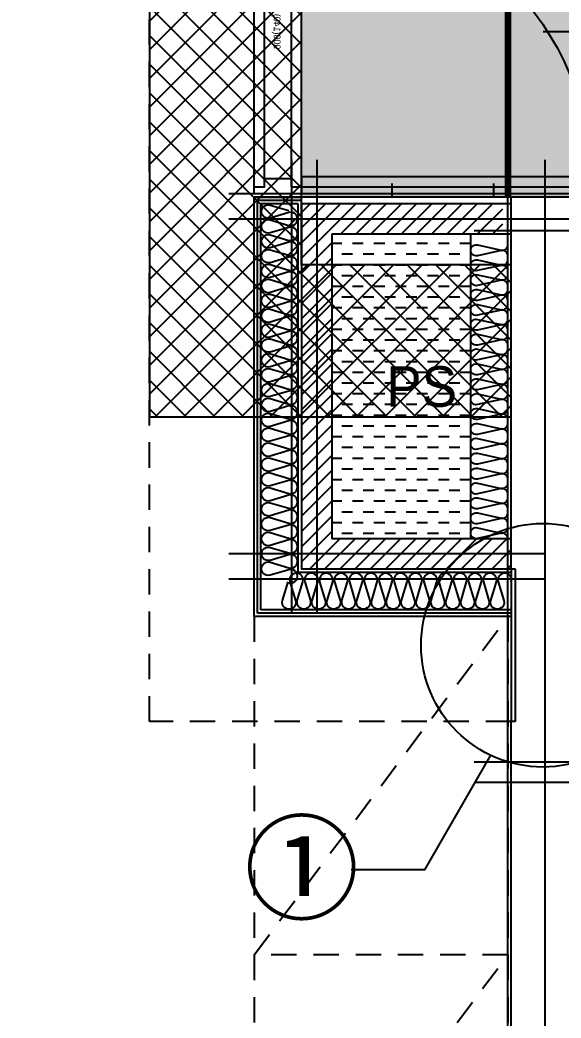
# Model space of a CAD drawing. Header units: millimetres. Extents: x -24416 to 92204, y -190080 to 23760.
# Drawn here: x 64170 to 65769, y -59736 to -56785 of the extents above; entities that cross this region are included whole.
import ezdxf
from ezdxf.enums import TextEntityAlignment as Align
from ezdxf.xclip import XClip

# ---------------------------------------------------------------- set-up
doc = ezdxf.new("R2010")
doc.units = ezdxf.units.MM
doc.header["$LTSCALE"] = 50
doc.header["$XCLIPFRAME"] = 0
for name, pattern in [('AUDIT_D_220706163347-0', [0]), ('CEN', [62, 60, -1, 0, -1]), ('HD', [2.5, 1.5, -1]), ('HID', [2.5, 1.5, -1]), ('HIDDEN', [2, 1, -1])]:
    doc.linetypes.add(name, pattern=pattern)
for name, color, linetype in [('A-SOL252', 252, 'Continuous'), ('A_HAT', 8, 'Continuous'), ('AA-단열-바닥-욕실', 30, 'Continuous'), ('ARDM', 7, 'Continuous'), ('CEN_CON', 1, 'CEN'), ('CEN_WALL', 12, 'CEN'), ('CONC', 2, 'Continuous'), ('dan1', 7, 'HID'), ('DOOR', 4, 'Continuous'), ('ETC', 6, 'Continuous'), ('FIN', 6, 'Continuous'), ('FUR_가구', 8, 'HD'), ('HAT', 9, 'Continuous'), ('INS', 252, 'Continuous'), ('INSUL', 8, 'Continuous'), ('ROM', 7, 'AUDIT_D_220706163347-0'), ('TEXT', 3, 'Continuous'), ('WAL', 3, 'Continuous'), ('WAL_DRY', 7, 'Continuous'), ('바닥타일', 8, 'Continuous'), ('실명박스', 7, 'AUDIT_D_220706163347-0'), ('확장', 8, 'HIDDEN')]:
    doc.layers.add(name, color=color, linetype=linetype)
for name, color, linetype, plot in [('AA-CEN', 1, 'CEN', False), ('MC', 135, 'Continuous', False), ('X - 단위세대$0$0_임시', 134, 'Continuous', False)]:
    doc.layers.add(name, color=color, linetype=linetype, plot=plot)
doc.styles.add('HAUD01', font='Dotum.ttf')
doc.styles.add('HAUD02', font='Dotum.ttf', dxfattribs={"width": 0.8})
doc.styles.add('돋움', font='Dotum.ttf')

# ---------------------------------------------------------------- blocks, each defined once
blk = doc.blocks.new('insul1')
blk.add_lwpolyline([(0, 0, 0.480617), (0.146, 0.183), (0.004, 0.817, -1.249969), (0.296, 0.817), (0.154, 0.183, 0.480617), (0.3, 0, 0.480617)], format="xyb")
blk = doc.blocks.new('PD-900(140)')
at = {"layer": 'DOOR'}
for p, q in [((20, 140), (880, 140)), ((20, 110), (880, 110)), ((20, 30), (880, 30)), ((20, 0), (880, 0))]:
    blk.add_line(p, q, dxfattribs=at)
blk.add_lwpolyline([(20, 140), (20, 1000), (50, 1000), (50, 140), (20, 140)], dxfattribs=at)
for points in [[(45, 110), (20, 110), (20, 140), (0, 140), (0, 0), (20, 0), (20, 30), (45, 30)], [(855, 110), (880, 110), (880, 140), (900, 140), (900, 0), (880, 0), (880, 30), (855, 30)]]:
    blk.add_lwpolyline(points, close=True, dxfattribs=at)
blk.add_arc((20, 140), 860, 0, 90, dxfattribs=at)
at = {"layer": 'X - 단위세대$0$0_임시'}
for p, q in [((-10, 0), (-10, 140)), ((910, 0), (910, 140))]:
    blk.add_line(p, q, dxfattribs=at)
at = {"layer": 'X - 단위세대$0$0_임시', "style": 'HAUD02'}
blk.add_text('900(140)', height=20, dxfattribs=at).set_placement((479.3, 65.4), align=Align.MIDDLE)
blk = doc.blocks.new('DongSinsul_1')
at = {"layer": 'INSUL'}
blk.add_lwpolyline([(0, 0.25, 1.34403), (0.35, 0.25), (0.2, 0.75, -1.34403), (0.55, 0.75), (0.4, 0.25)], format="xyb", dxfattribs=at)
blk = doc.blocks.new('U-84B(확장)')
at = {"layer": 'A-SOL252'}
h = blk.add_hatch(dxfattribs=at)
h.set_pattern_fill('DASH', color=256, scale=10, style=0)
h.set_pattern_definition([(2e-15, (2922.61, -2898.922), (31.75, 31.75), [31.75, -31.75])])
h.paths.add_polyline_path([(10565, 8650), (10155, 8650), (10155, 7750), (10565, 7750)])
at = {"layer": 'A_HAT'}
h = blk.add_hatch(dxfattribs=at)
h.set_pattern_fill('ANSI31', color=256, scale=10, style=0)
h.set_pattern_definition([(45, (-201347.115, 49964.608), (-22.4506403, 22.4506403), [])])
h.paths.add_polyline_path([(10685, 7660), (10685, 7750), (10155, 7750), (10155, 8650), (10660, 8650), (10660, 8740), (10065, 8740), (10065, 7660)])
at = {"layer": '바닥타일'}
h = blk.add_hatch(dxfattribs=at)
h.set_pattern_fill('_USER', color=256, scale=300, double=1, pattern_type=0)
h.set_pattern_definition([(2e-15, (3470, 180), (0, 300), []), (90, (3470, 180), (-300, 2e-14), [])])
edge = h.paths.add_edge_path()
edge.add_arc((10065, 8770), 860, 1.9991, 82.6513)
edge.add_line((10175, 9622.9), (10175, 11000))
edge.add_line((10175, 11000), (12180, 11000))
edge.add_line((12180, 11000), (12180, 8760))
edge.add_line((12180, 8760), (10175, 8760))
edge.add_line((10175, 8760), (10175, 8800))
edge.add_line((10175, 8800), (10924.5, 8800))
at = {"layer": 'CEN_CON'}
for p, q in [((10785, -300), (10785, 8870)), ((15500, 8660), (10575, 8660))]:
    blk.add_line(p, q, dxfattribs=at)
at = {"layer": 'CEN_WALL'}
for p, q in [((10110, 8870), (10110, 7530)), ((10985, 8695), (9850, 8695)), ((10985, 8695), (9935, 8695)), ((10785, 7705), (9850, 7705)), ((10575, 7090), (11565, 7090))]:
    blk.add_line(p, q, dxfattribs=at)
at = {"layer": 'CONC'}
for p, q in [((12180, 8760), (10685, 8760)), ((10685, 7660), (10685, 8760)), ((10698, 7660), (10685, 7660)), ((10698, 7210), (10698, 7660)), ((10685, 5690), (10685, 7210)), ((10698, 7210), (10685, 7210))]:
    blk.add_line(p, q, dxfattribs=at)
at = {"layer": 'dan1'}
blk.add_lwpolyline([(10685, 7210), (9615, 7210), (9615, 10550)], dxfattribs=at)
at = {"layer": 'FIN'}
for p in [(10685, 8760), (10065, 8740)]:
    blk.add_line(p, (10065, 8760), dxfattribs=at)
at = {"layer": 'FUR_가구'}
for points in [[(10675, 7520), (9925, 7520), (9925, 6520), (10675, 7520), (10675, 6520), (9925, 6520)], [(10675, 6520), (9925, 6520), (9925, 5520), (10675, 6520), (10675, 5520), (9925, 5520)]]:
    blk.add_lwpolyline(points, dxfattribs=at)
at = {"layer": 'INS'}
for p, q in [((9945, 7540), (9945, 8740)), ((10055, 8740), (9945, 8740)), ((10055, 7650), (10055, 8740)), ((10565, 7750), (10565, 8650)), ((10675, 7225.2), (10675, 8650)), ((10685, 7650), (10055, 7650)), ((10685, 7660), (10685, 7210)), ((10685, 7540), (9945, 7540))]:
    blk.add_line(p, q, dxfattribs=at)
at = {"layer": 'MC'}
for p, q in [((10675, 5380), (10675, 12030)), ((10035, 8870), (10035, 7530)), ((10985, 8770), (9850, 8770)), ((10985, 8770), (9935, 8770)), ((10785, 7630), (9850, 7630)), ((10575, 7030), (11565, 7030))]:
    blk.add_line(p, q, dxfattribs=at)
at = {"layer": 'WAL'}
for p, q in [((10685, 8740), (10065, 8740)), ((10065, 8740), (10065, 7660)), ((10685, 8650), (10155, 8650)), ((10155, 8650), (10155, 7750)), ((10685, 7750), (10155, 7750)), ((10685, 7660), (10065, 7660))]:
    blk.add_line(p, q, dxfattribs=at)
at = {"layer": 'WAL_DRY'}
for p, q in [((9925, 7520), (9925, 8760)), ((10065, 8760), (9925, 8760)), ((9935, 7530), (9935, 8750)), ((10065, 8750), (9935, 8750)), ((10685, 7530), (9935, 7530)), ((10685, 7520), (9925, 7520))]:
    blk.add_line(p, q, dxfattribs=at)
at = {"layer": '확장', "ltscale": 0.5, "const_width": 20, "flags": 128}
blk.add_lwpolyline([(10675, 11000), (10675, 8760)], dxfattribs=at)
at = {"layer": 'DOOR', "xscale": -1, "rotation": 270}
blk.add_blockref('PD-900(140)', (9925, 8770), dxfattribs=at)
at = {"layer": 'INS', "row_count": 1}
for name, p, xscale, yscale, zscale, rotation, column_count, row_spacing, column_spacing in [('DongSinsul_1', (10055, 7620), 110, 110, 110, 90, 25, 1, 44), ('insul1', (10675, 7750), 110.0000000000001, 110.0000000000001, 110.0000000000001, 90, 20, 0, 44.00000000000001), ('DongSinsul_1', (10685, 7650), 110, 110, 110, 180, 15, 1, 44)]:
    blk.add_blockref(name, p, dxfattribs=dict(at, xscale=xscale, yscale=yscale, zscale=zscale, rotation=rotation, column_count=column_count, row_spacing=row_spacing, column_spacing=column_spacing))
blk = doc.blocks.new('A$C415C5DAF')
at = {"layer": 'ROM', "color": 3, "style": 'HAUD01'}
blk.add_text('PS', height=120, dxfattribs=at).set_placement((52871.7, -76246.1), align=Align.MIDDLE)
blk = doc.blocks.new('A$C1CAF0AFA')
at = {"layer": 'ETC'}
h = blk.add_hatch(dxfattribs=at)
h.set_pattern_fill('CROSS', color=256, scale=10, angle=45)
h.set_pattern_definition([(45, (110765.9, -23760), (7e-15, 89.80256), [31.75, -95.25]), (135, (110788.35, -23760), (-89.80256, 7e-15), [31.75, -95.25])])
h.paths.add_polyline_path([(67987.1, -89629), (69637.1, -89629), (69637.1, -88339), (67987.1, -88339)])
h.paths.add_polyline_path([(65872.1, -89629), (67857.1, -89629), (67857.1, -88339), (65872.1, -88339)])
h.paths.add_polyline_path([(65002.1, -81069), (65002.1, -80189), (65112.1, -80189), (65112.1, -78829), (67117.1, -78829), (67117.1, -81069)])
at = {"layer": 'HAT'}
h = blk.add_hatch(dxfattribs=at)
h.set_pattern_fill('_USER', color=5, scale=60, angle=45, double=1, pattern_type=0)
h.set_pattern_definition([(45, (0, -23760), (-42.426407, 42.426407), []), (135, (0, -23760), (-42.426407, -42.426407), [])])
h.paths.add_polyline_path([(55062.1, -89179), (65312.1, -89179), (65312.1, -87689), (65622.1, -87689), (65622.1, -87979), (65822.1, -87979), (65822.1, -87689), (69187.1, -87689), (69187.1, -81719), (65809.1, -81719), (65809.1, -81269), (69637.1, -81269), (69637.1, -88139), (65762.1, -88139), (65762.1, -89629), (55062.1, -89629)])
h.paths.add_polyline_path([(55062.1, -83254), (61552.1, -83254), (61552.1, -82931.5), (61752.1, -82931.5), (61752.1, -83254), (62062.1, -83254), (62062.1, -79279), (64552.1, -79279), (64552.1, -81719), (65622.1, -81719), (65622.1, -81269), (65002.1, -81269), (65002.1, -78829), (61612.1, -78829), (61612.1, -82804), (58912.1, -82804), (58912.1, -82654), (57512.1, -82654), (57512.1, -82804), (55062.1, -82804)])
at = {"layer": 'AA-CEN', "color": 4}
blk.add_lwpolyline([(55062.1, -83254), (61552.1, -83254), (61552.1, -82931.5), (61752.1, -82931.5), (61752.1, -83254), (62062.1, -83254), (62062.1, -79279), (64552.1, -79279), (64552.1, -81719), (65622.1, -81719), (65622.1, -81269), (65002.1, -81269), (65002.1, -78829), (61612.1, -78829), (61612.1, -82804), (58912.1, -82804), (58912.1, -82654), (57512.1, -82654), (57512.1, -82804), (55062.1, -82804)], close=True, dxfattribs=at)
at = {"layer": 'AA-CEN'}
blk.add_lwpolyline([(65002.1, -81069), (65002.1, -80189), (65112.1, -80189), (65112.1, -78829), (67117.1, -78829), (67117.1, -81069)], close=True, dxfattribs=at)
blk = doc.blocks.new('A$C45F312F6')
at = {"layer": 'ARDM', "color": 3}
blk.add_lwpolyline([(65560.7, -82719), (65365.8, -83057.4), (65148.3, -83057.4)], dxfattribs=at)
blk.add_circle((65715.6, -82394), 360, dxfattribs=at)
at = {"layer": 'TEXT', "style": '돋움'}
blk.add_text('①', height=250, dxfattribs=at).set_placement((65002.5, -83178.5), align=Align.CENTER)

msp = doc.modelspace()

# ---------------------------------------------------------------- block references
msp.add_blockref('A$C45F312F6', (0, 23760))
ref = msp.add_blockref('U-84B(확장)', (54937.1, -66069))
XClip(ref).set_block_clipping_path([(-1148.5649148573, -300), (15500, 13199.7934908782)])
at = {"layer": 'AA-단열-바닥-욕실'}
msp.add_blockref('A$C1CAF0AFA', (0, 23760), dxfattribs=at)
at = {"layer": '실명박스'}
msp.add_blockref('A$C415C5DAF', (12485.4, 18377.1), dxfattribs=at)

doc.saveas('drawing.dxf')
